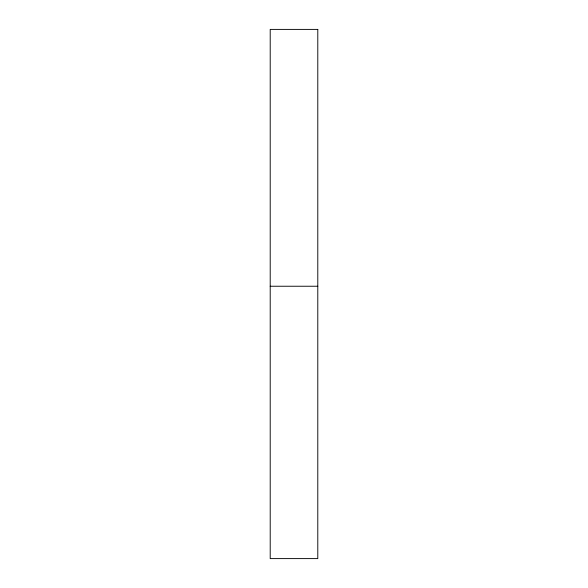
<?xml version="1.0" encoding="UTF-8"?>
<svg xmlns="http://www.w3.org/2000/svg" width="588" height="588" viewBox="0 0 588 588"><rect width="100%" height="100%" fill="white"/><g stroke="black" fill="none" stroke-linecap="round" stroke-linejoin="round"><path stroke-width="0.88" d="M270.208 286.238L317.792 286.238M317.792 29.4L270.208 29.4L270.208 558.6L317.792 558.6L317.792 29.4"/></g></svg>
